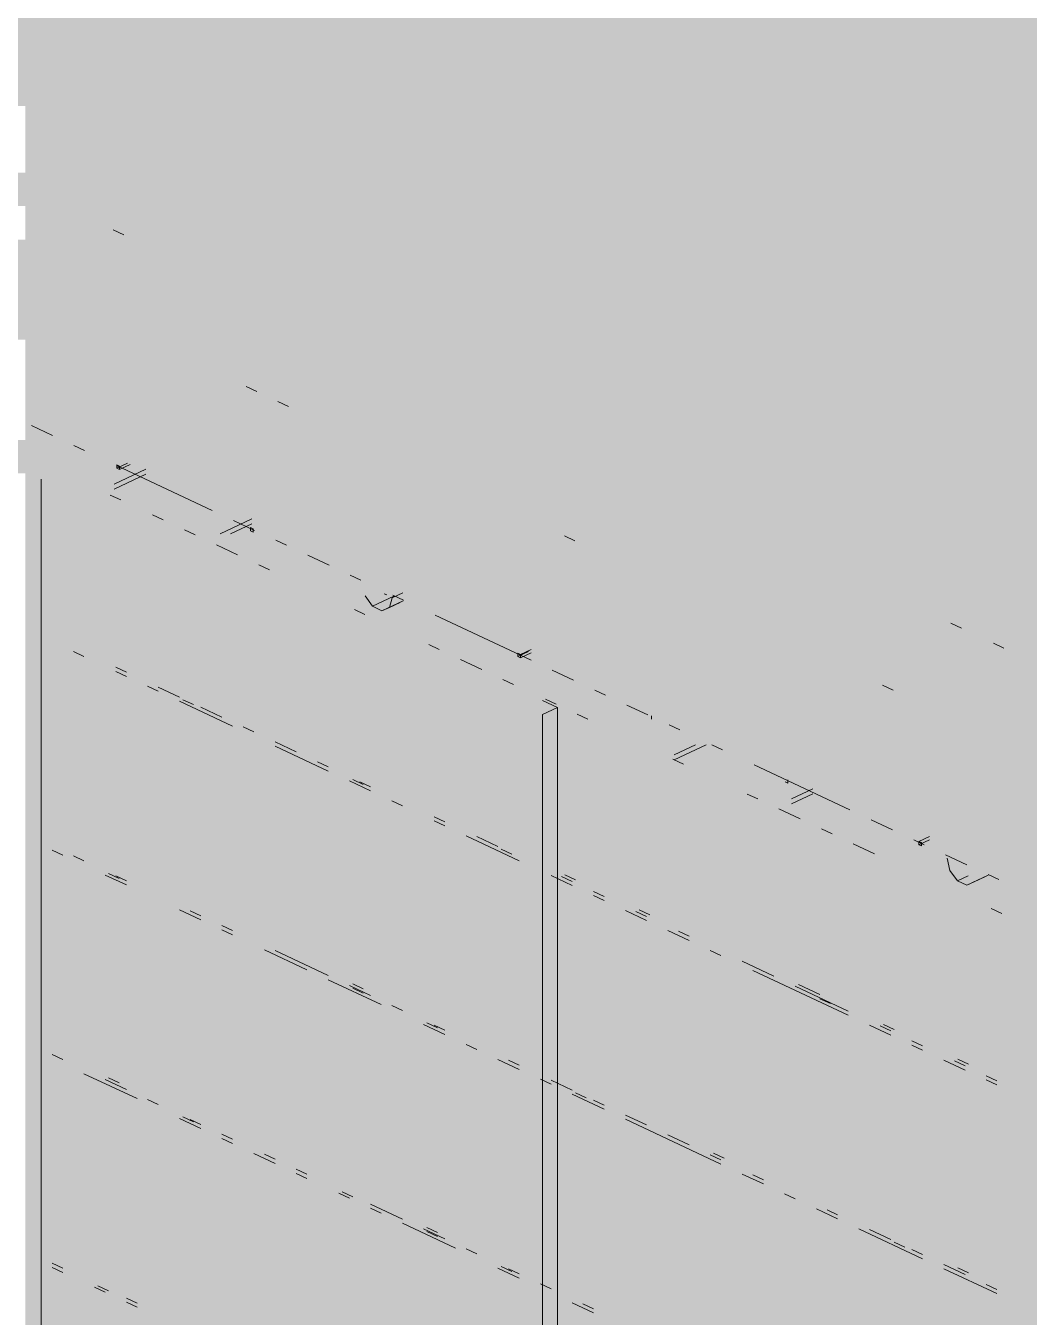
# Paper-space layout '03 3D Building and Roof' of a CAD drawing. Header units: millimetres. Extents: x 5 to 415, y 5 to 292.
# Drawn here: x 202.66 to 207.67, y 227.29 to 233.73 of the extents above; entities that cross this region are included whole.
import ezdxf

# ---------------------------------------------------------------- set-up
doc = ezdxf.new("R2010")
doc.units = ezdxf.units.MM
doc.layers.add('EXISTING', color=7, linetype='Continuous')
doc.layers.add('IMAGES', color=7, linetype='Continuous')

# ---------------------------------------------------------------- blocks, each defined once
blk = doc.blocks.new('SHEET_03')
at = {"layer": 'EXISTING', "color": 250, "lineweight": 9}
for p, q in [((203.1518, 232.6897), (203.0989, 232.7145)), ((203.7626, 231.9334), (203.8155, 231.9086)), ((203.9212, 231.8589), (203.9741, 231.8341)), ((202.7975, 231.6892), (202.6915, 231.739)), ((202.9566, 231.6145), (202.9036, 231.6394)), ((203.1039, 231.4467), (203.2625, 231.5211)), ((203.1039, 231.4217), (203.2625, 231.4961)), ((203.5928, 231.3158), (203.1156, 231.5398)), ((203.1176, 231.5265), (203.1704, 231.5513)), ((203.1176, 231.5431), (203.1176, 231.5265)), ((203.1309, 231.5368), (203.1176, 231.5431)), ((203.1176, 231.5265), (203.1309, 231.5202)), ((203.1309, 231.5202), (203.1837, 231.545)), ((203.1309, 231.5202), (203.1309, 231.5368)), ((202.7408, 231.4717), (202.7408, 214.8202)), ((203.1375, 231.3677), (203.0845, 231.3925)), ((203.3493, 231.2683), (203.2963, 231.2931)), ((203.6324, 231.1994), (203.791, 231.2739)), ((203.6853, 231.1992), (203.791, 231.2489)), ((203.8049, 231.2163), (203.6988, 231.2661)), ((203.5081, 231.1937), (203.4551, 231.2185)), ((203.7843, 231.2301), (203.7843, 231.2134)), ((203.7977, 231.2238), (203.7843, 231.2301)), ((203.7843, 231.2134), (203.7977, 231.2072)), ((203.7977, 231.2072), (203.7977, 231.2238)), ((205.3495, 231.1884), (205.4024, 231.1636)), ((203.7199, 231.0943), (203.614, 231.144)), ((203.9639, 231.1416), (203.9109, 231.1665)), ((203.8787, 231.0197), (203.8258, 231.0445)), ((204.176, 231.0421), (204.0699, 231.0918)), ((204.335, 230.9674), (204.282, 230.9923)), ((204.3554, 230.889), (204.3929, 230.8374)), ((204.3929, 230.8374), (204.4992, 230.8873)), ((204.4393, 230.8156), (204.5455, 230.8655)), ((204.4511, 230.9004), (204.4644, 230.8941)), ((204.4768, 230.832), (204.4911, 230.8804)), ((204.4768, 230.832), (204.5299, 230.857)), ((204.5442, 230.9053), (204.4911, 230.8804)), ((204.5471, 230.8678), (204.4941, 230.8927)), ((204.3552, 230.796), (204.3023, 230.8208)), ((204.3929, 230.8374), (204.4393, 230.8156)), ((204.4393, 230.8156), (204.4768, 230.832)), ((205.1833, 230.5691), (204.7061, 230.7932)), ((207.3307, 230.7278), (207.2778, 230.7527)), ((202.9007, 230.6124), (202.9536, 230.5875)), ((204.7258, 230.622), (204.6729, 230.6469)), ((205.1179, 230.5874), (205.1707, 230.6122)), ((205.1179, 230.604), (205.1179, 230.5874)), ((205.1312, 230.5978), (205.1179, 230.604)), ((205.1312, 230.5978), (205.184, 230.6226)), ((205.1312, 230.5811), (205.184, 230.6059)), ((205.1312, 230.5811), (205.1312, 230.5978)), ((207.5422, 230.6285), (207.4893, 230.6533)), ((203.1125, 230.5338), (203.1654, 230.5089)), ((204.9376, 230.5226), (204.8317, 230.5723)), ((205.1179, 230.5874), (205.1312, 230.5811)), ((203.1125, 230.513), (203.1654, 230.4881)), ((205.0964, 230.448), (205.0435, 230.4729)), ((205.3954, 230.4696), (205.2893, 230.5194)), ((203.2713, 230.4384), (203.3242, 230.4135)), ((203.3242, 230.4343), (203.4301, 230.3846)), ((205.5544, 230.3949), (205.5014, 230.4198)), ((206.9364, 230.4434), (206.9893, 230.4186)), ((203.4301, 230.3638), (203.6949, 230.2395)), ((203.4468, 230.3716), (203.4998, 230.3468)), ((205.3162, 230.3331), (205.2412, 230.3683)), ((205.3082, 230.3486), (205.2552, 230.3734)), ((205.7665, 230.2954), (205.6604, 230.3451)), ((203.536, 230.3349), (203.6419, 230.2852)), ((205.2412, 230.2979), (205.3162, 230.3331)), ((205.2412, 230.2979), (205.2412, 213.6463)), ((205.3162, 225.408), (205.3162, 230.3331)), ((205.467, 230.274), (205.4141, 230.2989)), ((205.7846, 230.291), (205.7846, 230.2743)), ((203.7478, 230.2355), (203.8007, 230.2106)), ((205.9255, 230.2207), (205.8725, 230.2456)), ((203.9066, 230.1609), (204.0125, 230.1112)), ((205.8968, 230.0721), (206.0567, 230.1472)), ((205.8968, 230.0971), (206.0034, 230.1471)), ((206.1376, 230.1211), (206.0846, 230.146)), ((203.9066, 230.1401), (204.1714, 230.0158)), ((204.1184, 230.0615), (204.1714, 230.0367)), ((205.9435, 230.0503), (205.8906, 230.0752)), ((206.7738, 229.8225), (206.2966, 230.0465)), ((204.2772, 229.9661), (204.3831, 229.9164)), ((204.2939, 229.9739), (204.3469, 229.9491)), ((204.3302, 229.9621), (204.3831, 229.9372)), ((206.4514, 229.9613), (206.4647, 229.955)), ((206.4647, 229.955), (206.4647, 229.9717)), ((206.3141, 229.8763), (206.2612, 229.9012)), ((206.483, 229.8769), (206.5896, 229.927)), ((206.483, 229.852), (206.5896, 229.902)), ((204.489, 229.8667), (204.542, 229.8418)), ((206.5259, 229.7769), (206.42, 229.8266)), ((204.7008, 229.7881), (204.7537, 229.7632)), ((204.7008, 229.7673), (204.7537, 229.7424)), ((206.9859, 229.7229), (206.8798, 229.7727)), ((204.8596, 229.6927), (205.1244, 229.5684)), ((206.6847, 229.7023), (206.6318, 229.7272)), ((204.9126, 229.6887), (205.0185, 229.639)), ((206.8965, 229.6029), (206.7906, 229.6526)), ((207.1449, 229.6482), (207.0919, 229.6731)), ((207.171, 229.6897), (207.1182, 229.6649)), ((207.1182, 229.6483), (207.171, 229.6731)), ((207.1182, 229.6649), (207.1182, 229.6483)), ((207.1315, 229.6587), (207.1182, 229.6649)), ((207.1182, 229.6483), (207.1315, 229.642)), ((207.1315, 229.642), (207.1315, 229.6587)), ((202.7948, 229.6214), (202.8478, 229.5965)), ((202.9007, 229.5925), (202.9536, 229.5676)), ((205.0351, 229.626), (205.0881, 229.6011)), ((207.357, 229.5487), (207.2509, 229.5984)), ((207.2582, 229.5813), (207.2725, 229.5195)), ((203.0762, 229.5049), (203.1291, 229.4801)), ((207.2725, 229.5195), (207.31, 229.4679)), ((207.516, 229.474), (207.463, 229.4989)), ((203.0595, 229.4971), (203.1654, 229.4474)), ((203.1125, 229.493), (203.1654, 229.4682)), ((205.2832, 229.4939), (205.3891, 229.4442)), ((205.3361, 229.4898), (205.3891, 229.465)), ((205.4057, 229.4728), (205.3528, 229.4976)), ((207.31, 229.4679), (207.3632, 229.4928)), ((207.31, 229.4679), (207.3564, 229.4461)), ((207.3564, 229.4461), (207.4626, 229.496)), ((207.3564, 229.4461), (207.3939, 229.4625)), ((207.3939, 229.4625), (207.447, 229.4875)), ((205.495, 229.4153), (205.5479, 229.3904)), ((205.495, 229.3944), (205.5479, 229.3696)), ((203.4301, 229.3231), (203.536, 229.2734)), ((203.4831, 229.3191), (203.536, 229.2942)), ((205.6538, 229.3199), (205.7597, 229.2702)), ((205.7067, 229.3158), (205.7597, 229.291)), ((205.7764, 229.2988), (205.7234, 229.3237)), ((207.5319, 229.3046), (207.4789, 229.3295)), ((203.6419, 229.2445), (203.6949, 229.2196)), ((203.6419, 229.2237), (203.6949, 229.1988)), ((205.8656, 229.2204), (205.9715, 229.1707)), ((205.9185, 229.2164), (205.9715, 229.1916)), ((203.8537, 229.1243), (204.0655, 229.0248)), ((203.9066, 229.1202), (204.1714, 228.9959)), ((206.0774, 229.121), (206.1303, 229.0962)), ((206.2362, 229.0673), (206.395, 228.9927)), ((206.2891, 229.0216), (206.7656, 228.7979)), ((204.1714, 228.9751), (204.4361, 228.8508)), ((204.2772, 228.9462), (204.3831, 228.8965)), ((204.3469, 228.9292), (204.2939, 228.954)), ((204.2939, 228.9332), (204.3469, 228.9084)), ((206.5009, 228.943), (206.7656, 228.8187)), ((206.6235, 228.9011), (206.5176, 228.9508)), ((206.6235, 228.8803), (206.6764, 228.8554)), ((204.489, 228.8468), (204.542, 228.8219)), ((204.6479, 228.7514), (204.7537, 228.7017)), ((204.6645, 228.7592), (204.7175, 228.7344)), ((204.7008, 228.7474), (204.7537, 228.7225)), ((206.8715, 228.7482), (206.9774, 228.6985)), ((206.9245, 228.7441), (206.9774, 228.7193)), ((206.9941, 228.7271), (206.9411, 228.752)), ((207.0833, 228.6696), (207.1362, 228.6447)), ((202.7948, 228.6015), (202.8478, 228.5766)), ((204.8596, 228.652), (204.9126, 228.6271)), ((207.0833, 228.6488), (207.1362, 228.6239)), ((205.0185, 228.5774), (205.1244, 228.5277)), ((205.0714, 228.5734), (205.1244, 228.5485)), ((207.2421, 228.5742), (207.348, 228.5245)), ((207.2951, 228.5702), (207.348, 228.5453)), ((207.3647, 228.5531), (207.3117, 228.578)), ((202.9536, 228.5061), (203.2184, 228.3818)), ((203.0595, 228.4772), (203.1654, 228.4275)), ((203.1291, 228.4602), (203.0762, 228.485)), ((205.2302, 228.478), (205.2832, 228.4531)), ((205.2832, 228.474), (205.3891, 228.4242)), ((207.4539, 228.4956), (207.5068, 228.4707)), ((207.4539, 228.4748), (207.5068, 228.4499)), ((205.3891, 228.4034), (205.5479, 228.3289)), ((205.4057, 228.4113), (205.4587, 228.3864)), ((203.2713, 228.3778), (203.3242, 228.3529)), ((205.495, 228.3745), (205.5479, 228.3497)), ((203.4301, 228.2824), (203.536, 228.2327)), ((203.4468, 228.2902), (203.4998, 228.2653)), ((203.4831, 228.2783), (203.536, 228.2535)), ((205.6538, 228.3), (205.7597, 228.2503)), ((205.6538, 228.2792), (206.1303, 228.0554)), ((203.6419, 228.2038), (203.6949, 228.1789)), ((203.6419, 228.183), (203.6949, 228.1581)), ((205.8656, 228.2005), (205.9715, 228.1508)), ((203.8007, 228.1084), (203.9066, 228.0587)), ((203.8537, 228.1043), (203.9066, 228.0795)), ((206.0774, 228.1011), (206.1303, 228.0763)), ((206.147, 228.0841), (206.094, 228.1089)), ((204.0125, 228.0298), (204.0655, 228.0049)), ((204.0125, 228.009), (204.0655, 227.9841)), ((206.2362, 228.0057), (206.3421, 227.956)), ((206.2891, 228.0017), (206.3421, 227.9768)), ((204.2243, 227.9095), (204.2772, 227.8847)), ((204.241, 227.9174), (204.2939, 227.8925)), ((206.448, 227.9063), (206.5009, 227.8815)), ((204.3831, 227.8558), (204.542, 227.7812)), ((204.3831, 227.835), (204.4361, 227.8101)), ((206.6068, 227.8317), (206.7127, 227.782)), ((206.6597, 227.8277), (206.7127, 227.8028)), ((204.542, 227.7604), (204.8067, 227.6361)), ((204.6479, 227.7315), (204.7537, 227.6818)), ((204.7175, 227.7145), (204.6645, 227.7393)), ((204.6645, 227.7185), (204.7175, 227.6937)), ((206.8186, 227.7323), (207.1362, 227.5832)), ((206.8715, 227.7283), (206.9774, 227.6786)), ((204.8596, 227.6321), (204.9126, 227.6072)), ((206.9941, 227.6656), (207.047, 227.6407)), ((207.0833, 227.6289), (207.1362, 227.604)), ((202.7948, 227.5607), (202.8478, 227.5359)), ((202.7948, 227.5399), (202.8478, 227.5151)), ((205.0185, 227.5367), (205.1244, 227.487)), ((205.0351, 227.5445), (205.0881, 227.5197)), ((205.0714, 227.5327), (205.1244, 227.5078)), ((207.2421, 227.5543), (207.348, 227.5046)), ((207.2421, 227.5335), (207.5068, 227.4092)), ((207.3647, 227.5124), (207.3117, 227.5373)), ((203.0066, 227.4405), (203.0595, 227.4156)), ((203.0233, 227.4483), (203.0762, 227.4235)), ((205.2302, 227.4581), (205.2832, 227.4332)), ((207.4539, 227.4549), (207.5068, 227.43)), ((203.1654, 227.3867), (203.2184, 227.3619)), ((203.1654, 227.3659), (203.2184, 227.3411)), ((205.3891, 227.3627), (205.495, 227.313)), ((205.442, 227.3587), (205.495, 227.3338))]:
    blk.add_line(p, q, dxfattribs=at)
at = {"layer": 'IMAGES', "color": 7}
for points in [[(201.4952, 233.6667), (209.8269, 233.6667), (201.4952, 233.8333), (209.8269, 233.8333)], [(201.6618, 233.5), (209.6603, 233.5), (201.6618, 233.6667), (209.6603, 233.6667)], [(201.8284, 233.3333), (209.8269, 233.3333), (201.8284, 233.5), (209.8269, 233.5)], [(202.6616, 233.1667), (209.9936, 233.1667), (202.6616, 233.3333), (209.9936, 233.3333)], [(202.6616, 233), (202.8282, 233), (202.6616, 233.1667), (202.8282, 233.1667)], [(202.8282, 233), (202.9949, 233), (202.8282, 233.1667), (202.9949, 233.1667)], [(202.9949, 233), (210.3268, 233), (202.9949, 233.1667), (210.3268, 233.1667)], [(202.495, 232.8333), (202.9949, 232.8333), (202.495, 233), (202.9949, 233)], [(202.9949, 232.8333), (203.1615, 232.8333), (202.9949, 233), (203.1615, 233)], [(203.1615, 232.8333), (203.3281, 232.8333), (203.1615, 233), (203.3281, 233)], [(203.3281, 232.8333), (213.8262, 232.8333), (203.3281, 233), (213.8262, 233)], [(202.6616, 232.6667), (202.8282, 232.6667), (202.6616, 232.8333), (202.8282, 232.8333)], [(202.8282, 232.6667), (203.3281, 232.6667), (202.8282, 232.8333), (203.3281, 232.8333)], [(203.3281, 232.6667), (203.4948, 232.6667), (203.3281, 232.8333), (203.4948, 232.8333)], [(203.4948, 232.6667), (203.6614, 232.6667), (203.4948, 232.8333), (203.6614, 232.8333)], [(203.6614, 232.6667), (213.8262, 232.6667), (203.6614, 232.8333), (213.8262, 232.8333)], [(202.495, 232.5), (202.9949, 232.5), (202.495, 232.6667), (202.9949, 232.6667)], [(202.9949, 232.5), (203.1615, 232.5), (202.9949, 232.6667), (203.1615, 232.6667)], [(203.1615, 232.5), (203.3281, 232.5), (203.1615, 232.6667), (203.3281, 232.6667)], [(203.3281, 232.5), (203.6614, 232.5), (203.3281, 232.6667), (203.6614, 232.6667)], [(203.6614, 232.5), (203.828, 232.5), (203.6614, 232.6667), (203.828, 232.6667)], [(203.828, 232.5), (203.9947, 232.5), (203.828, 232.6667), (203.9947, 232.6667)], [(203.9947, 232.5), (204.1613, 232.5), (203.9947, 232.6667), (204.1613, 232.6667)], [(204.1613, 232.5), (213.4929, 232.5), (204.1613, 232.6667), (213.4929, 232.6667)], [(202.495, 232.3333), (202.8282, 232.3333), (202.495, 232.5), (202.8282, 232.5)], [(202.8282, 232.3333), (203.1615, 232.3333), (202.8282, 232.5), (203.1615, 232.5)], [(203.1615, 232.3333), (203.4948, 232.3333), (203.1615, 232.5), (203.4948, 232.5)], [(203.4948, 232.3333), (203.828, 232.3333), (203.4948, 232.5), (203.828, 232.5)], [(203.828, 232.3333), (203.9947, 232.3333), (203.828, 232.5), (203.9947, 232.5)], [(203.9947, 232.3333), (204.1613, 232.3333), (203.9947, 232.5), (204.1613, 232.5)], [(204.1613, 232.3333), (204.328, 232.3333), (204.1613, 232.5), (204.328, 232.5)], [(204.328, 232.3333), (213.1596, 232.3333), (204.328, 232.5), (213.1596, 232.5)], [(202.495, 232.1667), (202.8282, 232.1667), (202.495, 232.3333), (202.8282, 232.3333)], [(202.8282, 232.1667), (202.9949, 232.1667), (202.8282, 232.3333), (202.9949, 232.3333)], [(202.9949, 232.1667), (203.1615, 232.1667), (202.9949, 232.3333), (203.1615, 232.3333)], [(203.1615, 232.1667), (203.828, 232.1667), (203.1615, 232.3333), (203.828, 232.3333)], [(203.828, 232.1667), (203.9947, 232.1667), (203.828, 232.3333), (203.9947, 232.3333)], [(203.9947, 232.1667), (204.328, 232.1667), (203.9947, 232.3333), (204.328, 232.3333)], [(204.328, 232.1667), (204.4946, 232.1667), (204.328, 232.3333), (204.4946, 232.3333)], [(204.4946, 232.1667), (204.6612, 232.1667), (204.4946, 232.3333), (204.6612, 232.3333)], [(204.6612, 232.1667), (212.993, 232.1667), (204.6612, 232.3333), (212.993, 232.3333)], [(202.6616, 232), (202.8282, 232), (202.6616, 232.1667), (202.8282, 232.1667)], [(202.8282, 232), (202.9949, 232), (202.8282, 232.1667), (202.9949, 232.1667)], [(202.9949, 232), (203.1615, 232), (202.9949, 232.1667), (203.1615, 232.1667)], [(203.1615, 232), (203.3281, 232), (203.1615, 232.1667), (203.3281, 232.1667)], [(203.3281, 232), (203.4948, 232), (203.3281, 232.1667), (203.4948, 232.1667)], [(203.4948, 232), (203.6614, 232), (203.4948, 232.1667), (203.6614, 232.1667)], [(203.6614, 232), (204.1613, 232), (203.6614, 232.1667), (204.1613, 232.1667)], [(204.1613, 232), (204.328, 232), (204.1613, 232.1667), (204.328, 232.1667)], [(204.328, 232), (204.6612, 232), (204.328, 232.1667), (204.6612, 232.1667)], [(204.6612, 232), (204.8279, 232), (204.6612, 232.1667), (204.8279, 232.1667)], [(204.8279, 232), (204.9945, 232), (204.8279, 232.1667), (204.9945, 232.1667)], [(204.9945, 232), (205.1611, 232), (204.9945, 232.1667), (205.1611, 232.1667)], [(205.1611, 232), (212.993, 232), (205.1611, 232.1667), (212.993, 232.1667)], [(202.6616, 231.8333), (203.3281, 231.8333), (202.6616, 232), (203.3281, 232)], [(203.3281, 231.8333), (203.4948, 231.8333), (203.3281, 232), (203.4948, 232)], [(203.4948, 231.8333), (203.6614, 231.8333), (203.4948, 232), (203.6614, 232)], [(203.6614, 231.8333), (203.828, 231.8333), (203.6614, 232), (203.828, 232)], [(203.828, 231.8333), (203.9947, 231.8333), (203.828, 232), (203.9947, 232)], [(203.9947, 231.8333), (204.1613, 231.8333), (203.9947, 232), (204.1613, 232)], [(204.1613, 231.8333), (204.328, 231.8333), (204.1613, 232), (204.328, 232)], [(204.328, 231.8333), (204.4946, 231.8333), (204.328, 232), (204.4946, 232)], [(204.4946, 231.8333), (204.6612, 231.8333), (204.4946, 232), (204.6612, 232)], [(204.6612, 231.8333), (204.8279, 231.8333), (204.6612, 232), (204.8279, 232)], [(204.8279, 231.8333), (204.9945, 231.8333), (204.8279, 232), (204.9945, 232)], [(204.9945, 231.8333), (205.1611, 231.8333), (204.9945, 232), (205.1611, 232)], [(205.1611, 231.8333), (205.4944, 231.8333), (205.1611, 232), (205.4944, 232)], [(205.4944, 231.8333), (213.1596, 231.8333), (205.4944, 232), (213.1596, 232)], [(202.6616, 231.6667), (202.8282, 231.6667), (202.6616, 231.8333), (202.8282, 231.8333)], [(202.8282, 231.6667), (202.9949, 231.6667), (202.8282, 231.8333), (202.9949, 231.8333)], [(202.9949, 231.6667), (203.6614, 231.6667), (202.9949, 231.8333), (203.6614, 231.8333)], [(203.6614, 231.6667), (203.828, 231.6667), (203.6614, 231.8333), (203.828, 231.8333)], [(203.828, 231.6667), (204.328, 231.6667), (203.828, 231.8333), (204.328, 231.8333)], [(204.328, 231.5), (204.4946, 231.5), (204.328, 231.8333), (204.4946, 231.8333)], [(204.4946, 231.6667), (204.6612, 231.6667), (204.4946, 231.8333), (204.6612, 231.8333)], [(204.6612, 231.6667), (204.8279, 231.6667), (204.6612, 231.8333), (204.8279, 231.8333)], [(204.8279, 231.6667), (204.9945, 231.6667), (204.8279, 231.8333), (204.9945, 231.8333)], [(204.9945, 231.6667), (205.1611, 231.6667), (204.9945, 231.8333), (205.1611, 231.8333)], [(205.1611, 231.6667), (205.3278, 231.6667), (205.1611, 231.8333), (205.3278, 231.8333)], [(205.3278, 231.6667), (205.4944, 231.6667), (205.3278, 231.8333), (205.4944, 231.8333)], [(205.4944, 231.6667), (205.8277, 231.6667), (205.4944, 231.8333), (205.8277, 231.8333)], [(205.8277, 231.6667), (213.1596, 231.6667), (205.8277, 231.8333), (213.1596, 231.8333)], [(202.495, 231.5), (202.8282, 231.5), (202.495, 231.6667), (202.8282, 231.6667)], [(202.8282, 231.3333), (203.1615, 231.3333), (202.8282, 231.6667), (203.1615, 231.6667)], [(203.1615, 231.5), (203.3281, 231.5), (203.1615, 231.6667), (203.3281, 231.6667)], [(203.3281, 231.5), (203.4948, 231.5), (203.3281, 231.6667), (203.4948, 231.6667)], [(203.4948, 231.5), (203.9947, 231.5), (203.4948, 231.6667), (203.9947, 231.6667)], [(203.9947, 231.5), (204.1613, 231.5), (203.9947, 231.6667), (204.1613, 231.6667)], [(204.1613, 231.5), (204.328, 231.5), (204.1613, 231.6667), (204.328, 231.6667)], [(204.4946, 231.5), (204.6612, 231.5), (204.4946, 231.6667), (204.6612, 231.6667)], [(204.6612, 231.5), (204.8279, 231.5), (204.6612, 231.6667), (204.8279, 231.6667)], [(204.8279, 231.5), (205.3278, 231.5), (204.8279, 231.6667), (205.3278, 231.6667)], [(205.3278, 231.5), (205.8277, 231.5), (205.3278, 231.6667), (205.8277, 231.6667)], [(205.8277, 231.5), (205.9943, 231.5), (205.8277, 231.6667), (205.9943, 231.6667)], [(205.9943, 231.5), (206.1609, 231.5), (205.9943, 231.6667), (206.1609, 231.6667)], [(206.1609, 231.5), (213.4929, 231.5), (206.1609, 231.6667), (213.4929, 231.6667)], [(202.6616, 214.8333), (202.8282, 214.8333), (202.6616, 231.5), (202.8282, 231.5)], [(203.1615, 231.3333), (203.3281, 231.3333), (203.1615, 231.5), (203.3281, 231.5)], [(203.3281, 231.3333), (203.4948, 231.3333), (203.3281, 231.5), (203.4948, 231.5)], [(203.4948, 231.3333), (203.6614, 231.3333), (203.4948, 231.5), (203.6614, 231.5)], [(203.6614, 231.3333), (204.4946, 231.3333), (203.6614, 231.5), (204.4946, 231.5)], [(204.4946, 231.3333), (204.6612, 231.3333), (204.4946, 231.5), (204.6612, 231.5)], [(204.6612, 231.3333), (204.8279, 231.3333), (204.6612, 231.5), (204.8279, 231.5)], [(204.8279, 231.3333), (204.9945, 231.3333), (204.8279, 231.5), (204.9945, 231.5)], [(204.9945, 231.3333), (205.1611, 231.3333), (204.9945, 231.5), (205.1611, 231.5)], [(205.1611, 231.3333), (205.3278, 231.3333), (205.1611, 231.5), (205.3278, 231.5)], [(205.3278, 231.3333), (205.4944, 231.3333), (205.3278, 231.5), (205.4944, 231.5)], [(205.4944, 231.3333), (205.661, 231.3333), (205.4944, 231.5), (205.661, 231.5)], [(205.661, 231.3333), (206.1609, 231.3333), (205.661, 231.5), (206.1609, 231.5)], [(206.1609, 231.3333), (206.3276, 231.3333), (206.1609, 231.5), (206.3276, 231.5)], [(206.3276, 231.3333), (213.8262, 231.3333), (206.3276, 231.5), (213.8262, 231.5)], [(202.8282, 231.1667), (203.4948, 231.1667), (202.8282, 231.3333), (203.4948, 231.3333)], [(203.4948, 231.1667), (203.6614, 231.1667), (203.4948, 231.3333), (203.6614, 231.3333)], [(203.6614, 231.1667), (203.828, 231.1667), (203.6614, 231.3333), (203.828, 231.3333)], [(203.828, 231.1667), (203.9947, 231.1667), (203.828, 231.3333), (203.9947, 231.3333)], [(203.9947, 231.1667), (204.1613, 231.1667), (203.9947, 231.3333), (204.1613, 231.3333)], [(204.1613, 231.1667), (204.6612, 231.1667), (204.1613, 231.3333), (204.6612, 231.3333)], [(204.6612, 231.1667), (204.8279, 231.1667), (204.6612, 231.3333), (204.8279, 231.3333)], [(204.8279, 231.1667), (204.9945, 231.1667), (204.8279, 231.3333), (204.9945, 231.3333)], [(204.9945, 231.1667), (205.4944, 231.1667), (204.9945, 231.3333), (205.4944, 231.3333)], [(205.4944, 231.1667), (205.8277, 231.1667), (205.4944, 231.3333), (205.8277, 231.3333)], [(205.8277, 231.1667), (205.9943, 231.1667), (205.8277, 231.3333), (205.9943, 231.3333)], [(205.9943, 231.1667), (206.3276, 231.1667), (205.9943, 231.3333), (206.3276, 231.3333)], [(206.3276, 231.1667), (206.4942, 231.1667), (206.3276, 231.3333), (206.4942, 231.3333)], [(206.4942, 231.1667), (206.8275, 231.1667), (206.4942, 231.3333), (206.8275, 231.3333)], [(206.8275, 231.1667), (215.1593, 231.1667), (206.8275, 231.3333), (215.1593, 231.3333)], [(202.8282, 230.6667), (202.9949, 230.6667), (202.8282, 231.1667), (202.9949, 231.1667)], [(202.9949, 231), (203.3281, 231), (202.9949, 231.1667), (203.3281, 231.1667)], [(203.3281, 231), (203.6614, 231), (203.3281, 231.1667), (203.6614, 231.1667)], [(203.6614, 231), (203.9947, 231), (203.6614, 231.1667), (203.9947, 231.1667)], [(203.9947, 231), (204.1613, 231), (203.9947, 231.1667), (204.1613, 231.1667)], [(204.1613, 231), (204.328, 231), (204.1613, 231.1667), (204.328, 231.1667)], [(204.328, 231), (204.4946, 231), (204.328, 231.1667), (204.4946, 231.1667)], [(204.4946, 231), (205.1611, 231), (204.4946, 231.1667), (205.1611, 231.1667)], [(205.1611, 231), (205.3278, 231), (205.1611, 231.1667), (205.3278, 231.1667)], [(205.3278, 231), (205.4944, 231), (205.3278, 231.1667), (205.4944, 231.1667)], [(205.4944, 231), (205.661, 231), (205.4944, 231.1667), (205.661, 231.1667)], [(205.661, 231), (205.9943, 231), (205.661, 231.1667), (205.9943, 231.1667)], [(205.9943, 231), (206.1609, 231), (205.9943, 231.1667), (206.1609, 231.1667)], [(206.1609, 231), (206.4942, 231), (206.1609, 231.1667), (206.4942, 231.1667)], [(206.4942, 231), (206.8275, 231), (206.4942, 231.1667), (206.8275, 231.1667)], [(206.8275, 231), (206.9941, 231), (206.8275, 231.1667), (206.9941, 231.1667)], [(206.9941, 231), (207.3274, 231), (206.9941, 231.1667), (207.3274, 231.1667)], [(207.3274, 231), (215.6592, 231), (207.3274, 231.1667), (215.6592, 231.1667)], [(202.9949, 230.8333), (203.6614, 230.8333), (202.9949, 231), (203.6614, 231)], [(203.6614, 230.8333), (203.9947, 230.8333), (203.6614, 231), (203.9947, 231)], [(203.9947, 230.8333), (204.1613, 230.8333), (203.9947, 231), (204.1613, 231)], [(204.1613, 230.8333), (204.328, 230.8333), (204.1613, 231), (204.328, 231)], [(204.328, 230.8333), (204.4946, 230.8333), (204.328, 231), (204.4946, 231)], [(204.4946, 230.8333), (204.6612, 230.8333), (204.4946, 231), (204.6612, 231)], [(204.6612, 230.8333), (204.8279, 230.8333), (204.6612, 231), (204.8279, 231)], [(204.8279, 230.8333), (205.4944, 230.8333), (204.8279, 231), (205.4944, 231)], [(205.4944, 230.8333), (205.661, 230.8333), (205.4944, 231), (205.661, 231)], [(205.661, 230.8333), (205.9943, 230.8333), (205.661, 231), (205.9943, 231)], [(205.9943, 230.8333), (206.1609, 230.8333), (205.9943, 231), (206.1609, 231)], [(206.1609, 230.8333), (206.3276, 230.8333), (206.1609, 231), (206.3276, 231)], [(206.3276, 230.8333), (206.8275, 230.8333), (206.3276, 231), (206.8275, 231)], [(206.8275, 230.8333), (207.3274, 230.8333), (206.8275, 231), (207.3274, 231)], [(207.3274, 230.8333), (207.6607, 230.8333), (207.3274, 231), (207.6607, 231)], [(207.6607, 230.8333), (215.8258, 230.8333), (207.6607, 231), (215.8258, 231)], [(202.9949, 230.6667), (204.1613, 230.6667), (202.9949, 230.8333), (204.1613, 230.8333)], [(204.1613, 230.6667), (204.328, 230.6667), (204.1613, 230.8333), (204.328, 230.8333)], [(204.328, 230.6667), (204.4946, 230.6667), (204.328, 230.8333), (204.4946, 230.8333)], [(204.4946, 230.6667), (204.8279, 230.6667), (204.4946, 230.8333), (204.8279, 230.8333)], [(204.8279, 230.6667), (204.9945, 230.6667), (204.8279, 230.8333), (204.9945, 230.8333)], [(204.9945, 230.6667), (205.1611, 230.6667), (204.9945, 230.8333), (205.1611, 230.8333)], [(205.1611, 230.6667), (205.661, 230.6667), (205.1611, 230.8333), (205.661, 230.8333)], [(205.661, 230.6667), (205.9943, 230.6667), (205.661, 230.8333), (205.9943, 230.8333)], [(205.9943, 230.6667), (206.3276, 230.6667), (205.9943, 230.8333), (206.3276, 230.8333)], [(206.3276, 230.6667), (206.4942, 230.6667), (206.3276, 230.8333), (206.4942, 230.8333)], [(206.4942, 230.6667), (206.9941, 230.6667), (206.4942, 230.8333), (206.9941, 230.8333)], [(206.9941, 230.6667), (207.1608, 230.6667), (206.9941, 230.8333), (207.1608, 230.8333)], [(207.1608, 230.6667), (207.6607, 230.6667), (207.1608, 230.8333), (207.6607, 230.8333)], [(207.6607, 230.6667), (207.8273, 230.6667), (207.6607, 230.8333), (207.8273, 230.8333)], [(202.8282, 230.5), (203.1615, 230.5), (202.8282, 230.6667), (203.1615, 230.6667)], [(203.1615, 230.5), (204.4946, 230.5), (203.1615, 230.6667), (204.4946, 230.6667)], [(204.4946, 230.5), (204.6612, 230.5), (204.4946, 230.6667), (204.6612, 230.6667)], [(204.6612, 230.5), (204.8279, 230.5), (204.6612, 230.6667), (204.8279, 230.6667)], [(204.8279, 230.5), (205.1611, 230.5), (204.8279, 230.6667), (205.1611, 230.6667)], [(205.1611, 230.5), (205.3278, 230.5), (205.1611, 230.6667), (205.3278, 230.6667)], [(205.3278, 230.5), (205.4944, 230.5), (205.3278, 230.6667), (205.4944, 230.6667)], [(205.4944, 230.5), (205.8277, 230.5), (205.4944, 230.6667), (205.8277, 230.6667)], [(205.8277, 230.5), (205.9943, 230.5), (205.8277, 230.6667), (205.9943, 230.6667)], [(205.9943, 230.5), (206.1609, 230.5), (205.9943, 230.6667), (206.1609, 230.6667)], [(206.1609, 230.5), (206.3276, 230.5), (206.1609, 230.6667), (206.3276, 230.6667)], [(206.3276, 230.5), (206.6609, 230.5), (206.3276, 230.6667), (206.6609, 230.6667)], [(206.6609, 230.5), (206.9941, 230.5), (206.6609, 230.6667), (206.9941, 230.6667)], [(206.9941, 230.5), (207.3274, 230.5), (206.9941, 230.6667), (207.3274, 230.6667)], [(207.3274, 230.5), (207.494, 230.5), (207.3274, 230.6667), (207.494, 230.6667)], [(207.494, 230.5), (207.8273, 230.5), (207.494, 230.6667), (207.8273, 230.6667)], [(202.8282, 230.3333), (203.3281, 230.3333), (202.8282, 230.5), (203.3281, 230.5)], [(203.3281, 230.3333), (203.4948, 230.3333), (203.3281, 230.5), (203.4948, 230.5)], [(203.4948, 230.3333), (204.8279, 230.3333), (203.4948, 230.5), (204.8279, 230.5)], [(204.8279, 230.3333), (205.1611, 230.3333), (204.8279, 230.5), (205.1611, 230.5)], [(205.1611, 230.3333), (205.4944, 230.3333), (205.1611, 230.5), (205.4944, 230.5)], [(205.4944, 230.1667), (205.661, 230.1667), (205.4944, 230.5), (205.661, 230.5)], [(205.661, 230.3333), (205.8277, 230.3333), (205.661, 230.5), (205.8277, 230.5)], [(205.8277, 230.3333), (205.9943, 230.3333), (205.8277, 230.5), (205.9943, 230.5)], [(205.9943, 230.3333), (206.4942, 230.3333), (205.9943, 230.5), (206.4942, 230.5)], [(206.4942, 230.3333), (206.6609, 230.3333), (206.4942, 230.5), (206.6609, 230.5)], [(206.6609, 230.3333), (206.8275, 230.3333), (206.6609, 230.5), (206.8275, 230.5)], [(206.8275, 230.3333), (207.1608, 230.3333), (206.8275, 230.5), (207.1608, 230.5)], [(207.1608, 230.3333), (207.6607, 230.3333), (207.1608, 230.5), (207.6607, 230.5)], [(207.6607, 230.3333), (207.8273, 230.3333), (207.6607, 230.5), (207.8273, 230.5)], [(202.8282, 229.6667), (202.9949, 229.6667), (202.8282, 230.3333), (202.9949, 230.3333)], [(202.9949, 230.1667), (203.3281, 230.1667), (202.9949, 230.3333), (203.3281, 230.3333)], [(203.3281, 230.1667), (203.4948, 230.1667), (203.3281, 230.3333), (203.4948, 230.3333)], [(203.4948, 230.1667), (203.6614, 230.1667), (203.4948, 230.3333), (203.6614, 230.3333)], [(203.6614, 230), (203.828, 230), (203.6614, 230.3333), (203.828, 230.3333)], [(203.828, 230.1667), (205.1611, 230.1667), (203.828, 230.3333), (205.1611, 230.3333)], [(205.1611, 213.6667), (205.3278, 213.6667), (205.1611, 230.3333), (205.3278, 230.3333)], [(205.3278, 230.1667), (205.4944, 230.1667), (205.3278, 230.3333), (205.4944, 230.3333)], [(205.661, 230.1667), (205.8277, 230.1667), (205.661, 230.3333), (205.8277, 230.3333)], [(205.8277, 230.1667), (205.9943, 230.1667), (205.8277, 230.3333), (205.9943, 230.3333)], [(205.9943, 230.1667), (206.1609, 230.1667), (205.9943, 230.3333), (206.1609, 230.3333)], [(206.1609, 230.1667), (206.3276, 230.1667), (206.1609, 230.3333), (206.3276, 230.3333)], [(206.3276, 230.1667), (206.8275, 230.1667), (206.3276, 230.3333), (206.8275, 230.3333)], [(206.8275, 230.1667), (206.9941, 230.1667), (206.8275, 230.3333), (206.9941, 230.3333)], [(206.9941, 230.1667), (207.1608, 230.1667), (206.9941, 230.3333), (207.1608, 230.3333)], [(207.1608, 230.1667), (207.3274, 230.1667), (207.1608, 230.3333), (207.3274, 230.3333)], [(207.3274, 230.1667), (207.494, 230.1667), (207.3274, 230.3333), (207.494, 230.3333)], [(207.494, 230.1667), (207.9939, 230.1667), (207.494, 230.3333), (207.9939, 230.3333)], [(202.9949, 230), (203.6614, 230), (202.9949, 230.1667), (203.6614, 230.1667)], [(203.828, 230), (203.9947, 230), (203.828, 230.1667), (203.9947, 230.1667)], [(203.9947, 229.8333), (204.1613, 229.8333), (203.9947, 230.1667), (204.1613, 230.1667)], [(204.1613, 230), (205.1611, 230), (204.1613, 230.1667), (205.1611, 230.1667)], [(205.3278, 229.5), (205.4944, 229.5), (205.3278, 230.1667), (205.4944, 230.1667)], [(205.4944, 230), (205.661, 230), (205.4944, 230.1667), (205.661, 230.1667)], [(205.661, 230), (205.8277, 230), (205.661, 230.1667), (205.8277, 230.1667)], [(205.8277, 230), (205.9943, 230), (205.8277, 230.1667), (205.9943, 230.1667)], [(205.9943, 230), (206.1609, 230), (205.9943, 230.1667), (206.1609, 230.1667)], [(206.1609, 229.8333), (206.3276, 229.8333), (206.1609, 230.1667), (206.3276, 230.1667)], [(206.3276, 230), (206.4942, 230), (206.3276, 230.1667), (206.4942, 230.1667)], [(206.4942, 230), (206.6609, 230), (206.4942, 230.1667), (206.6609, 230.1667)], [(206.6609, 230), (207.1608, 230), (206.6609, 230.1667), (207.1608, 230.1667)], [(207.1608, 230), (207.3274, 230), (207.1608, 230.1667), (207.3274, 230.1667)], [(207.3274, 230), (207.494, 230), (207.3274, 230.1667), (207.494, 230.1667)], [(207.494, 230), (207.6607, 230), (207.494, 230.1667), (207.6607, 230.1667)], [(207.6607, 230), (207.8273, 230), (207.6607, 230.1667), (207.8273, 230.1667)], [(202.9949, 229.8333), (203.9947, 229.8333), (202.9949, 230), (203.9947, 230)], [(204.1613, 229.8333), (204.328, 229.8333), (204.1613, 230), (204.328, 230)], [(204.328, 229.8333), (204.4946, 229.8333), (204.328, 230), (204.4946, 230)], [(204.4946, 229.8333), (205.1611, 229.8333), (204.4946, 230), (205.1611, 230)], [(205.4944, 229.8333), (205.8277, 229.8333), (205.4944, 230), (205.8277, 230)], [(205.8277, 229.8333), (206.1609, 229.8333), (205.8277, 230), (206.1609, 230)], [(206.3276, 229.8333), (206.4942, 229.8333), (206.3276, 230), (206.4942, 230)], [(206.4942, 229.8333), (206.6609, 229.8333), (206.4942, 230), (206.6609, 230)], [(206.6609, 229.8333), (206.8275, 229.8333), (206.6609, 230), (206.8275, 230)], [(206.8275, 229.8333), (206.9941, 229.8333), (206.8275, 230), (206.9941, 230)], [(206.9941, 229.8333), (207.1608, 229.8333), (206.9941, 230), (207.1608, 230)], [(207.1608, 229.8333), (207.494, 229.8333), (207.1608, 230), (207.494, 230)], [(207.494, 229.8333), (207.6607, 229.8333), (207.494, 230), (207.6607, 230)], [(207.6607, 229.8333), (207.8273, 229.8333), (207.6607, 230), (207.8273, 230)], [(202.9949, 229.6667), (204.4946, 229.6667), (202.9949, 229.8333), (204.4946, 229.8333)], [(204.4946, 229.6667), (204.8279, 229.6667), (204.4946, 229.8333), (204.8279, 229.8333)], [(204.8279, 229.6667), (205.1611, 229.6667), (204.8279, 229.8333), (205.1611, 229.8333)], [(205.4944, 229.6667), (206.1609, 229.6667), (205.4944, 229.8333), (206.1609, 229.8333)], [(206.1609, 229.6667), (206.4942, 229.6667), (206.1609, 229.8333), (206.4942, 229.8333)], [(206.4942, 229.6667), (206.6609, 229.6667), (206.4942, 229.8333), (206.6609, 229.8333)], [(206.6609, 229.6667), (206.8275, 229.6667), (206.6609, 229.8333), (206.8275, 229.8333)], [(206.8275, 229.6667), (206.9941, 229.6667), (206.8275, 229.8333), (206.9941, 229.8333)], [(206.9941, 229.5), (207.1608, 229.5), (206.9941, 229.8333), (207.1608, 229.8333)], [(207.1608, 229.6667), (207.3274, 229.6667), (207.1608, 229.8333), (207.3274, 229.8333)], [(207.3274, 229.6667), (207.8273, 229.6667), (207.3274, 229.8333), (207.8273, 229.8333)], [(202.8282, 229.5), (202.9949, 229.5), (202.8282, 229.6667), (202.9949, 229.6667)], [(202.9949, 229.5), (204.8279, 229.5), (202.9949, 229.6667), (204.8279, 229.6667)], [(204.8279, 229.5), (204.9945, 229.5), (204.8279, 229.6667), (204.9945, 229.6667)], [(204.9945, 229.5), (205.1611, 229.5), (204.9945, 229.6667), (205.1611, 229.6667)], [(205.4944, 229.5), (206.6609, 229.5), (205.4944, 229.6667), (206.6609, 229.6667)], [(206.6609, 229.5), (206.9941, 229.5), (206.6609, 229.6667), (206.9941, 229.6667)], [(207.1608, 229.5), (207.3274, 229.5), (207.1608, 229.6667), (207.3274, 229.6667)], [(207.3274, 229.5), (207.494, 229.5), (207.3274, 229.6667), (207.494, 229.6667)], [(207.494, 229.5), (207.6607, 229.5), (207.494, 229.6667), (207.6607, 229.6667)], [(207.6607, 229.5), (208.3272, 229.5), (207.6607, 229.6667), (208.3272, 229.6667)], [(202.8282, 228.5), (202.9949, 228.5), (202.8282, 229.5), (202.9949, 229.5)], [(202.9949, 229.3333), (203.1615, 229.3333), (202.9949, 229.5), (203.1615, 229.5)], [(203.1615, 229.3333), (203.3281, 229.3333), (203.1615, 229.5), (203.3281, 229.5)], [(203.3281, 229.3333), (205.1611, 229.3333), (203.3281, 229.5), (205.1611, 229.5)], [(205.3278, 229.3333), (205.4944, 229.3333), (205.3278, 229.5), (205.4944, 229.5)], [(205.4944, 229.3333), (205.661, 229.3333), (205.4944, 229.5), (205.661, 229.5)], [(205.661, 229.3333), (207.1608, 229.3333), (205.661, 229.5), (207.1608, 229.5)], [(207.1608, 229.3333), (207.494, 229.3333), (207.1608, 229.5), (207.494, 229.5)], [(207.494, 229.3333), (207.6607, 229.3333), (207.494, 229.5), (207.6607, 229.5)], [(207.6607, 229.3333), (207.8273, 229.3333), (207.6607, 229.5), (207.8273, 229.5)], [(202.9949, 229.1667), (203.3281, 229.1667), (202.9949, 229.3333), (203.3281, 229.3333)], [(203.3281, 229.1667), (203.4948, 229.1667), (203.3281, 229.3333), (203.4948, 229.3333)], [(203.4948, 229.1667), (203.6614, 229.1667), (203.4948, 229.3333), (203.6614, 229.3333)], [(203.6614, 229.1667), (203.828, 229.1667), (203.6614, 229.3333), (203.828, 229.3333)], [(203.828, 229.1667), (205.1611, 229.1667), (203.828, 229.3333), (205.1611, 229.3333)], [(205.3278, 229.1667), (205.661, 229.1667), (205.3278, 229.3333), (205.661, 229.3333)], [(205.661, 229.1667), (205.8277, 229.1667), (205.661, 229.3333), (205.8277, 229.3333)], [(205.8277, 229.1667), (205.9943, 229.1667), (205.8277, 229.3333), (205.9943, 229.3333)], [(205.9943, 229.1667), (207.494, 229.1667), (205.9943, 229.3333), (207.494, 229.3333)], [(207.494, 229.1667), (207.6607, 229.1667), (207.494, 229.3333), (207.6607, 229.3333)], [(207.6607, 229.1667), (208.1606, 229.1667), (207.6607, 229.3333), (208.1606, 229.3333)], [(202.9949, 229), (203.4948, 229), (202.9949, 229.1667), (203.4948, 229.1667)], [(203.4948, 229), (203.9947, 229), (203.4948, 229.1667), (203.9947, 229.1667)], [(203.9947, 229), (204.1613, 229), (203.9947, 229.1667), (204.1613, 229.1667)], [(204.1613, 229), (205.1611, 229), (204.1613, 229.1667), (205.1611, 229.1667)], [(205.3278, 228.5), (205.4944, 228.5), (205.3278, 229.1667), (205.4944, 229.1667)], [(205.4944, 229), (205.8277, 229), (205.4944, 229.1667), (205.8277, 229.1667)], [(205.8277, 229), (206.3276, 229), (205.8277, 229.1667), (206.3276, 229.1667)], [(206.3276, 229), (207.6607, 229), (206.3276, 229.1667), (207.6607, 229.1667)], [(207.6607, 228.3333), (207.8273, 228.3333), (207.6607, 229.1667), (207.8273, 229.1667)], [(202.9949, 228.8333), (203.9947, 228.8333), (202.9949, 229), (203.9947, 229)], [(203.9947, 228.8333), (204.1613, 228.8333), (203.9947, 229), (204.1613, 229)], [(204.1613, 228.8333), (204.328, 228.8333), (204.1613, 229), (204.328, 229)], [(204.328, 228.6667), (204.4946, 228.6667), (204.328, 229), (204.4946, 229)], [(204.4946, 228.8333), (205.1611, 228.8333), (204.4946, 229), (205.1611, 229)], [(205.4944, 228.8333), (206.1609, 228.8333), (205.4944, 229), (206.1609, 229)], [(206.1609, 228.8333), (206.3276, 228.8333), (206.1609, 229), (206.3276, 229)], [(206.3276, 228.8333), (206.4942, 228.8333), (206.3276, 229), (206.4942, 229)], [(206.4942, 228.8333), (206.8275, 228.8333), (206.4942, 229), (206.8275, 229)], [(206.8275, 228.8333), (207.6607, 228.8333), (206.8275, 229), (207.6607, 229)], [(202.9949, 228.6667), (204.328, 228.6667), (202.9949, 228.8333), (204.328, 228.8333)], [(204.4946, 228.6667), (204.6612, 228.6667), (204.4946, 228.8333), (204.6612, 228.8333)], [(204.6612, 228.6667), (204.8279, 228.6667), (204.6612, 228.8333), (204.8279, 228.8333)], [(204.8279, 228.6667), (205.1611, 228.6667), (204.8279, 228.8333), (205.1611, 228.8333)], [(205.4944, 228.6667), (206.4942, 228.6667), (205.4944, 228.8333), (206.4942, 228.8333)], [(206.4942, 228.6667), (206.6609, 228.6667), (206.4942, 228.8333), (206.6609, 228.8333)], [(206.6609, 228.6667), (206.8275, 228.6667), (206.6609, 228.8333), (206.8275, 228.8333)], [(206.8275, 228.5), (206.9941, 228.5), (206.8275, 228.8333), (206.9941, 228.8333)], [(206.9941, 228.6667), (207.6607, 228.6667), (206.9941, 228.8333), (207.6607, 228.8333)], [(202.9949, 228.5), (204.6612, 228.5), (202.9949, 228.6667), (204.6612, 228.6667)], [(204.6612, 228.5), (205.1611, 228.5), (204.6612, 228.6667), (205.1611, 228.6667)], [(205.4944, 228.5), (206.8275, 228.5), (205.4944, 228.6667), (206.8275, 228.6667)], [(206.9941, 228.5), (207.1608, 228.5), (206.9941, 228.6667), (207.1608, 228.6667)], [(207.1608, 228.5), (207.494, 228.5), (207.1608, 228.6667), (207.494, 228.6667)], [(207.494, 228.5), (207.6607, 228.5), (207.494, 228.6667), (207.6607, 228.6667)], [(202.8282, 228.3333), (203.1615, 228.3333), (202.8282, 228.5), (203.1615, 228.5)], [(203.1615, 228.1667), (203.3281, 228.1667), (203.1615, 228.5), (203.3281, 228.5)], [(203.3281, 228.3333), (204.9945, 228.3333), (203.3281, 228.5), (204.9945, 228.5)], [(204.9945, 228.3333), (205.1611, 228.3333), (204.9945, 228.5), (205.1611, 228.5)], [(205.3278, 228.3333), (205.4944, 228.3333), (205.3278, 228.5), (205.4944, 228.5)], [(205.4944, 228.3333), (205.661, 228.3333), (205.4944, 228.5), (205.661, 228.5)], [(205.661, 228.3333), (207.1608, 228.3333), (205.661, 228.5), (207.1608, 228.5)], [(207.1608, 228.3333), (207.3274, 228.3333), (207.1608, 228.5), (207.3274, 228.5)], [(207.3274, 228.3333), (207.494, 228.3333), (207.3274, 228.5), (207.494, 228.5)], [(207.494, 228.3333), (207.6607, 228.3333), (207.494, 228.5), (207.6607, 228.5)], [(202.8282, 227.5), (202.9949, 227.5), (202.8282, 228.3333), (202.9949, 228.3333)], [(202.9949, 228.1667), (203.1615, 228.1667), (202.9949, 228.3333), (203.1615, 228.3333)], [(203.3281, 228.1667), (203.4948, 228.1667), (203.3281, 228.3333), (203.4948, 228.3333)], [(203.4948, 228), (203.6614, 228), (203.4948, 228.3333), (203.6614, 228.3333)], [(203.6614, 228.1667), (205.1611, 228.1667), (203.6614, 228.3333), (205.1611, 228.3333)], [(205.3278, 227.3333), (205.4944, 227.3333), (205.3278, 228.3333), (205.4944, 228.3333)], [(205.4944, 228.1667), (205.8277, 228.1667), (205.4944, 228.3333), (205.8277, 228.3333)], [(205.8277, 228.1667), (207.6607, 228.1667), (205.8277, 228.3333), (207.6607, 228.3333)], [(207.6607, 228.1667), (207.9939, 228.1667), (207.6607, 228.3333), (207.9939, 228.3333)], [(202.9949, 228), (203.4948, 228), (202.9949, 228.1667), (203.4948, 228.1667)], [(203.6614, 228), (203.828, 228), (203.6614, 228.1667), (203.828, 228.1667)], [(203.828, 228), (204.1613, 228), (203.828, 228.1667), (204.1613, 228.1667)], [(204.1613, 228), (205.1611, 228), (204.1613, 228.1667), (205.1611, 228.1667)], [(205.4944, 228), (205.661, 228), (205.4944, 228.1667), (205.661, 228.1667)], [(205.661, 228), (205.8277, 228), (205.661, 228.1667), (205.8277, 228.1667)], [(205.8277, 228), (205.9943, 228), (205.8277, 228.1667), (205.9943, 228.1667)], [(205.9943, 227.8333), (206.1609, 227.8333), (205.9943, 228.1667), (206.1609, 228.1667)], [(206.1609, 228), (207.6607, 228), (206.1609, 228.1667), (207.6607, 228.1667)], [(207.6607, 226.5), (207.8273, 226.5), (207.6607, 228.1667), (207.8273, 228.1667)], [(202.9949, 227.8333), (203.828, 227.8333), (202.9949, 228), (203.828, 228)], [(203.828, 227.8333), (203.9947, 227.8333), (203.828, 228), (203.9947, 228)], [(203.9947, 227.8333), (204.1613, 227.8333), (203.9947, 228), (204.1613, 228)], [(204.1613, 227.6667), (204.4946, 227.6667), (204.1613, 228), (204.4946, 228)], [(204.4946, 227.8333), (205.1611, 227.8333), (204.4946, 228), (205.1611, 228)], [(205.4944, 227.8333), (205.9943, 227.8333), (205.4944, 228), (205.9943, 228)], [(206.1609, 227.8333), (206.3276, 227.8333), (206.1609, 228), (206.3276, 228)], [(206.3276, 227.8333), (206.4942, 227.8333), (206.3276, 228), (206.4942, 228)], [(206.4942, 227.8333), (207.6607, 227.8333), (206.4942, 228), (207.6607, 228)], [(202.9949, 227.6667), (204.1613, 227.6667), (202.9949, 227.8333), (204.1613, 227.8333)], [(204.4946, 227.6667), (204.6612, 227.6667), (204.4946, 227.8333), (204.6612, 227.8333)], [(204.6612, 227.6667), (204.8279, 227.6667), (204.6612, 227.8333), (204.8279, 227.8333)], [(204.8279, 227.6667), (205.1611, 227.6667), (204.8279, 227.8333), (205.1611, 227.8333)], [(205.4944, 227.6667), (206.4942, 227.6667), (205.4944, 227.8333), (206.4942, 227.8333)], [(206.4942, 227.6667), (206.9941, 227.6667), (206.4942, 227.8333), (206.9941, 227.8333)], [(206.9941, 227.6667), (207.6607, 227.6667), (206.9941, 227.8333), (207.6607, 227.8333)], [(202.9949, 227.5), (204.4946, 227.5), (202.9949, 227.6667), (204.4946, 227.6667)], [(204.4946, 227.5), (204.8279, 227.5), (204.4946, 227.6667), (204.8279, 227.6667)], [(204.8279, 227.5), (204.9945, 227.5), (204.8279, 227.6667), (204.9945, 227.6667)], [(204.9945, 227.3333), (205.1611, 227.3333), (204.9945, 227.6667), (205.1611, 227.6667)], [(205.4944, 227.5), (206.8275, 227.5), (205.4944, 227.6667), (206.8275, 227.6667)], [(206.8275, 227.5), (206.9941, 227.5), (206.8275, 227.6667), (206.9941, 227.6667)], [(206.9941, 227.5), (207.3274, 227.5), (206.9941, 227.6667), (207.3274, 227.6667)], [(207.3274, 227.5), (207.6607, 227.5), (207.3274, 227.6667), (207.6607, 227.6667)], [(202.8282, 227.3333), (203.3281, 227.3333), (202.8282, 227.5), (203.3281, 227.5)], [(203.3281, 227.3333), (204.9945, 227.3333), (203.3281, 227.5), (204.9945, 227.5)], [(205.4944, 227.3333), (207.1608, 227.3333), (205.4944, 227.5), (207.1608, 227.5)], [(207.1608, 227.3333), (207.3274, 227.3333), (207.1608, 227.5), (207.3274, 227.5)], [(207.3274, 227.3333), (207.494, 227.3333), (207.3274, 227.5), (207.494, 227.5)], [(207.494, 227.1667), (207.6607, 227.1667), (207.494, 227.5), (207.6607, 227.5)], [(202.8282, 227.1667), (203.1615, 227.1667), (202.8282, 227.3333), (203.1615, 227.3333)], [(203.1615, 227.1667), (203.3281, 227.1667), (203.1615, 227.3333), (203.3281, 227.3333)], [(203.3281, 227.1667), (203.6614, 227.1667), (203.3281, 227.3333), (203.6614, 227.3333)], [(203.6614, 227.1667), (205.1611, 227.1667), (203.6614, 227.3333), (205.1611, 227.3333)], [(205.3278, 227.1667), (205.4944, 227.1667), (205.3278, 227.3333), (205.4944, 227.3333)], [(205.4944, 227.1667), (205.8277, 227.1667), (205.4944, 227.3333), (205.8277, 227.3333)], [(205.8277, 227.1667), (207.494, 227.1667), (205.8277, 227.3333), (207.494, 227.3333)]]:
    blk.add_solid(points, dxfattribs=at)

psp = doc.layouts.new('03 3D Building and Roof')

# ---------------------------------------------------------------- block references
psp.add_blockref('SHEET_03', (0, 0))

doc.saveas('drawing.dxf')
